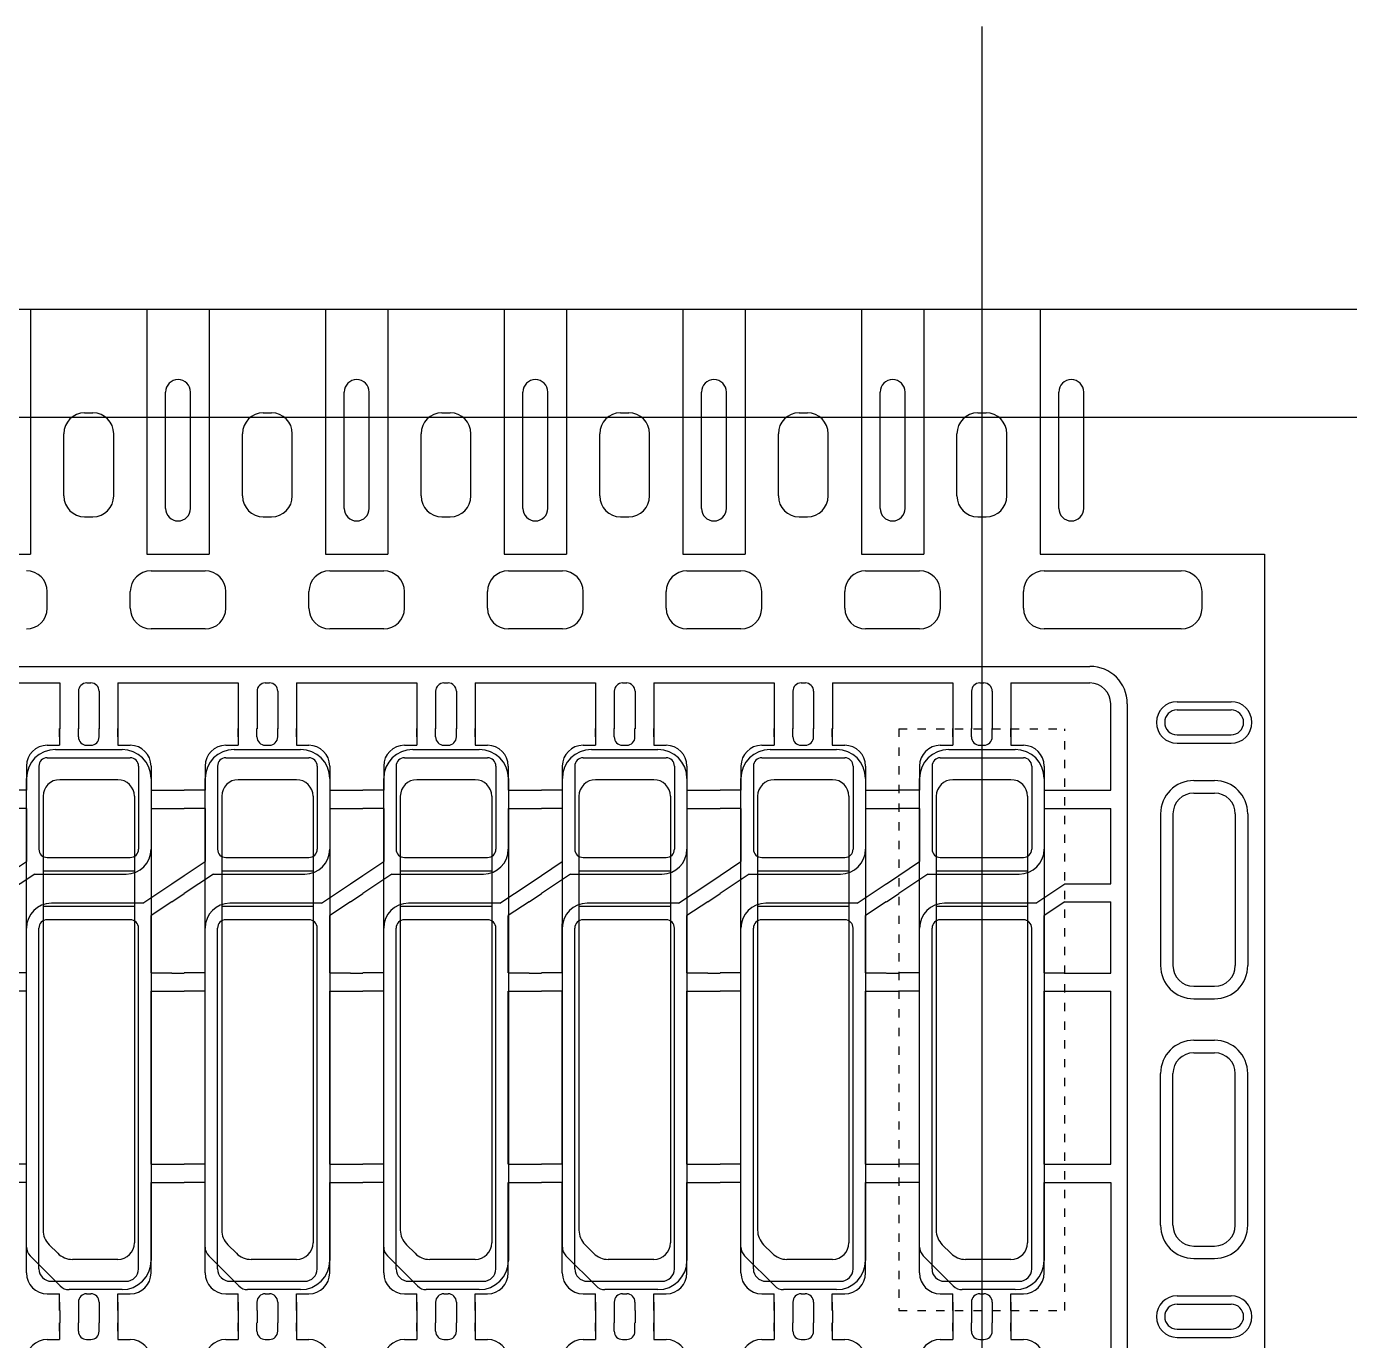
# Model space of a CAD drawing. Header units: millimetres. Extents: x -992 to 1678, y 98 to 1000.
# Drawn here: x -803.09 to -787.16, y 588.96 to 604.77 of the extents above; entities that cross this region are included whole.
import ezdxf

# ---------------------------------------------------------------- set-up
doc = ezdxf.new("R2010")
doc.units = ezdxf.units.MM
for name, pattern in [('CENTER', [10.16, 6.35, -1.27, 1.27, -1.27]), ('DOT2', [0.125, 0, -0.125]), ('HIDDEN', [1.905, 1.27, -0.635])]:
    doc.linetypes.add(name, pattern=pattern)
for name, color, linetype in [('1', 3, 'Continuous'), ('6', 6, 'Continuous'), ('b etching', 1, 'Continuous'), ('CEN', 8, 'CENTER'), ('HID', 1, 'HIDDEN'), ('PPA', 2, 'Continuous')]:
    doc.layers.add(name, color=color, linetype=linetype)

# ---------------------------------------------------------------- blocks, each defined once
blk = doc.blocks.new('e1')
at = {"layer": '1'}
for p, q in [((-947.058, 906.581), (-947.058, 906.481)), ((-947.058, 906.481), (-947.058, 906.581)), ((-947.058, 906.581), (-947.058, 906.381)), ((-946.358, 906.581), (-946.358, 906.481)), ((-946.358, 906.481), (-946.358, 906.581)), ((-946.358, 906.581), (-946.358, 906.381)), ((-946.358, 906.381), (-946.208, 906.381)), ((-947.458, 906.131), (-947.458, 905.841)), ((-945.958, 906.131), (-945.958, 905.841)), ((-947.458, 905.841), (-947.708, 905.841)), ((-945.958, 905.841), (-945.708, 905.841)), ((-947.458, 905.621), (-947.708, 905.621)), ((-947.458, 905.621), (-947.458, 904.981)), ((-945.958, 905.621), (-945.958, 905.131)), ((-945.958, 905.621), (-945.708, 905.621)), ((-947.358, 904.831), (-946.258, 904.831)), ((-946.058, 904.481), (-947.158, 904.481)), ((-947.458, 903.641), (-947.458, 904.231)), ((-945.958, 903.641), (-945.958, 904.331)), ((-947.458, 903.641), (-947.708, 903.641)), ((-945.958, 903.641), (-945.708, 903.641)), ((-947.458, 903.421), (-947.708, 903.421)), ((-947.458, 901.341), (-947.458, 903.421)), ((-945.958, 901.341), (-945.958, 903.421)), ((-945.958, 903.421), (-945.708, 903.421)), ((-947.458, 901.341), (-947.708, 901.341)), ((-945.958, 901.341), (-945.708, 901.341)), ((-947.458, 901.121), (-947.708, 901.121)), ((-947.458, 900.031), (-947.458, 901.121)), ((-945.958, 900.031), (-945.958, 901.121)), ((-945.958, 901.121), (-945.708, 901.121)), ((-947.058, 899.581), (-947.058, 899.781)), ((-946.358, 899.781), (-946.208, 899.781)), ((-946.358, 899.581), (-946.358, 899.781)), ((-947.058, 899.581), (-947.058, 899.681)), ((-947.058, 899.681), (-947.058, 899.581)), ((-946.358, 899.581), (-946.358, 899.681)), ((-946.358, 899.681), (-946.358, 899.581))]:
    blk.add_line(p, q, dxfattribs=at)
at = {"layer": '1', "linetype": 'ByBlock'}
for p, q in [((-946.833, 906.481), (-946.833, 906.581)), ((-946.583, 906.481), (-946.583, 906.581)), ((-947.208, 906.381), (-947.058, 906.381)), ((-946.733, 906.381), (-946.683, 906.381)), ((-947.708, 904.814), (-947.458, 904.981)), ((-947.358, 904.831), (-947.708, 904.597)), ((-946.058, 904.481), (-945.708, 904.714)), ((-945.708, 904.497), (-945.958, 904.331)), ((-947.208, 899.781), (-947.058, 899.781)), ((-946.733, 899.781), (-946.683, 899.781)), ((-946.833, 899.681), (-946.833, 899.581)), ((-946.583, 899.681), (-946.583, 899.581))]:
    blk.add_line(p, q, dxfattribs=at)
for centre, start, end in [((-946.733, 906.481), 180, 270), ((-946.683, 906.481), 270, 0), ((-946.733, 899.681), 90, 180), ((-946.683, 899.681), 0, 90)]:
    blk.add_arc(centre, 0.1, start, end, dxfattribs=at)
at = {"layer": '1'}
for centre, radius, start, end in [((-947.208, 906.131), 0.25, 90, 180), ((-946.208, 906.131), 0.25, 0, 90), ((-946.258, 905.131), 0.3, 270, 0), ((-947.158, 904.181), 0.3, 90, 180), ((-947.208, 900.031), 0.25, 180, 270), ((-946.208, 900.031), 0.25, 270, 0)]:
    blk.add_arc(centre, radius, start, end, dxfattribs=at)
blk = doc.blocks.new('e2')
at = {"layer": 'b etching', "linetype": 'ByBlock'}
for p, q in [((-947.208, 906.231), (-946.208, 906.231)), ((-947.308, 906.131), (-947.308, 905.131)), ((-946.108, 906.131), (-946.108, 905.131)), ((-947.208, 905.031), (-946.208, 905.031)), ((-946.208, 904.281), (-947.208, 904.281)), ((-947.308, 900.081), (-947.308, 904.181)), ((-946.108, 900.081), (-946.108, 904.181)), ((-947.158, 899.931), (-946.258, 899.931))]:
    blk.add_line(p, q, dxfattribs=at)
for centre, radius, start, end in [((-947.208, 906.131), 0.1, 90, 180), ((-946.208, 906.131), 0.1, 360, 90), ((-947.208, 905.131), 0.1, 180, 270), ((-946.208, 905.131), 0.1, 270, 360), ((-947.208, 904.181), 0.1, 90, 180), ((-946.208, 904.181), 0.1, 0, 90), ((-947.158, 900.081), 0.15, 180, 270), ((-946.258, 900.081), 0.15, 270, 0)]:
    blk.add_arc(centre, radius, start, end, dxfattribs=at)

msp = doc.modelspace()

# ---------------------------------------------------------------- linework, layer by layer
at = {"layer": '1', "linetype": 'ByBlock'}
for p, q in [((-815.23553085, 601.37062093), (-785.38553085, 601.37062093)), ((-802.83553085, 597.77062093), (-802.83553085, 597.97062093)), ((-801.83553085, 597.77062093), (-801.83553085, 597.97062093)), ((-800.68553085, 597.77062093), (-800.68553085, 597.97062093)), ((-799.68553085, 597.77062093), (-799.68553085, 597.97062093)), ((-798.53553085, 597.77062093), (-798.53553085, 597.97062093)), ((-797.53553085, 597.77062093), (-797.53553085, 597.97062093)), ((-796.38553085, 597.77062093), (-796.38553085, 597.97062093)), ((-795.38553085, 597.77062093), (-795.38553085, 597.97062093)), ((-794.23553085, 597.77062093), (-794.23553085, 597.97062093)), ((-793.23553085, 597.77062093), (-793.23553085, 597.97062093)), ((-792.08553085, 597.77062093), (-792.08553085, 597.97062093)), ((-791.08553085, 597.77062093), (-791.08553085, 597.97062093)), ((-788.93553085, 597.77062093), (-788.93553085, 597.97062093)), ((-800.93553085, 597.52062093), (-801.58553085, 597.52062093)), ((-798.78553085, 597.52062093), (-799.43553085, 597.52062093)), ((-796.63553085, 597.52062093), (-797.28553085, 597.52062093)), ((-794.48553085, 597.52062093), (-795.13553085, 597.52062093)), ((-792.33553085, 597.52062093), (-792.98553085, 597.52062093)), ((-789.18553085, 597.52062093), (-790.83553085, 597.52062093)), ((-804.13553085, 596.87062093), (-802.68553085, 596.87062093)), ((-802.68553085, 596.87062093), (-802.68553085, 596.32062093)), ((-802.36053085, 596.87062093), (-802.31053085, 596.87062093)), ((-801.98553085, 596.87062093), (-800.53553085, 596.87062093)), ((-801.98553085, 596.87062093), (-801.98553085, 596.32062093)), ((-800.53553085, 596.87062093), (-800.53553085, 596.32062093)), ((-800.21053085, 596.87062093), (-800.16053085, 596.87062093)), ((-799.83553085, 596.87062093), (-798.38553085, 596.87062093)), ((-799.83553085, 596.87062093), (-799.83553085, 596.32062093)), ((-798.38553085, 596.87062093), (-798.38553085, 596.32062093)), ((-798.06053085, 596.87062093), (-798.01053085, 596.87062093)), ((-797.68553085, 596.87062093), (-796.23553085, 596.87062093)), ((-797.68553085, 596.87062093), (-797.68553085, 596.32062093)), ((-796.23553085, 596.87062093), (-796.23553085, 596.32062093)), ((-795.91053085, 596.87062093), (-795.86053085, 596.87062093)), ((-795.53553085, 596.87062093), (-794.08553085, 596.87062093)), ((-795.53553085, 596.87062093), (-795.53553085, 596.32062093)), ((-794.08553085, 596.87062093), (-794.08553085, 596.32062093)), ((-793.76053085, 596.87062093), (-793.71053085, 596.87062093)), ((-793.38553085, 596.87062093), (-791.93553085, 596.87062093)), ((-793.38553085, 596.87062093), (-793.38553085, 596.32062093)), ((-791.93553085, 596.87062093), (-791.93553085, 596.32062093)), ((-791.61053085, 596.87062093), (-791.56053085, 596.87062093)), ((-791.23553085, 596.87062093), (-790.28553085, 596.87062093)), ((-791.23553085, 596.87062093), (-791.23553085, 596.32062093)), ((-802.46053085, 596.77062093), (-802.46053085, 596.32062093)), ((-802.21053085, 596.77062093), (-802.21053085, 596.32062093)), ((-800.31053085, 596.77062093), (-800.31053085, 596.32062093)), ((-800.06053085, 596.77062093), (-800.06053085, 596.32062093)), ((-798.16053085, 596.77062093), (-798.16053085, 596.32062093)), ((-797.91053085, 596.77062093), (-797.91053085, 596.32062093)), ((-796.01053085, 596.77062093), (-796.01053085, 596.32062093)), ((-795.76053085, 596.77062093), (-795.76053085, 596.32062093)), ((-793.86053085, 596.77062093), (-793.86053085, 596.32062093)), ((-793.61053085, 596.77062093), (-793.61053085, 596.32062093)), ((-791.71053085, 596.77062093), (-791.71053085, 596.32062093)), ((-791.46053085, 596.77062093), (-791.46053085, 596.32062093)), ((-790.03553085, 595.58062093), (-790.03553085, 596.62062093)), ((-801.33553085, 595.58062093), (-801.18553085, 595.58062093)), ((-799.18553085, 595.58062093), (-799.03553085, 595.58062093)), ((-797.03553085, 595.58062093), (-796.88553085, 595.58062093)), ((-794.88553085, 595.58062093), (-794.73553085, 595.58062093)), ((-792.73553085, 595.58062093), (-792.58553085, 595.58062093)), ((-790.58553085, 595.58062093), (-790.03553085, 595.58062093)), ((-801.33553085, 595.36062093), (-801.18553085, 595.36062093)), ((-799.18553085, 595.36062093), (-799.03553085, 595.36062093)), ((-797.03553085, 595.36062093), (-796.88553085, 595.36062093)), ((-794.88553085, 595.36062093), (-794.73553085, 595.36062093)), ((-792.73553085, 595.36062093), (-792.58553085, 595.36062093)), ((-790.58553085, 595.36062093), (-790.03553085, 595.36062093)), ((-790.03553085, 594.45395426), (-790.03553085, 595.36062093)), ((-801.33553085, 594.45395426), (-801.18553085, 594.55395426)), ((-799.18553085, 594.45395426), (-799.03553085, 594.55395426)), ((-797.03553085, 594.45395426), (-796.88553085, 594.55395426)), ((-794.88553085, 594.45395426), (-794.73553085, 594.55395426)), ((-792.73553085, 594.45395426), (-792.58553085, 594.55395426)), ((-801.33553085, 594.23728759), (-801.18553085, 594.33728759)), ((-799.18553085, 594.23728759), (-799.03553085, 594.33728759)), ((-797.03553085, 594.23728759), (-796.88553085, 594.33728759)), ((-794.88553085, 594.23728759), (-794.73553085, 594.33728759)), ((-792.73553085, 594.23728759), (-792.58553085, 594.33728759)), ((-790.58553085, 594.45395426), (-790.03553085, 594.45395426)), ((-790.58553085, 594.23728759), (-790.03553085, 594.23728759)), ((-790.03553085, 593.38062093), (-790.03553085, 594.23728759)), ((-801.33553085, 593.38062093), (-801.18553085, 593.38062093)), ((-799.18553085, 593.38062093), (-799.03553085, 593.38062093)), ((-797.03553085, 593.38062093), (-796.88553085, 593.38062093)), ((-794.88553085, 593.38062093), (-794.73553085, 593.38062093)), ((-792.73553085, 593.38062093), (-792.58553085, 593.38062093)), ((-790.58553085, 593.38062093), (-790.03553085, 593.38062093)), ((-801.33553085, 593.16062093), (-801.18553085, 593.16062093)), ((-799.18553085, 593.16062093), (-799.03553085, 593.16062093)), ((-797.03553085, 593.16062093), (-796.88553085, 593.16062093)), ((-794.88553085, 593.16062093), (-794.73553085, 593.16062093)), ((-792.73553085, 593.16062093), (-792.58553085, 593.16062093)), ((-790.58553085, 593.16062093), (-790.03553085, 593.16062093)), ((-790.03553085, 591.08062093), (-790.03553085, 593.16062093)), ((-801.33553085, 591.08062093), (-801.18553085, 591.08062093)), ((-799.18553085, 591.08062093), (-799.03553085, 591.08062093)), ((-797.03553085, 591.08062093), (-796.88553085, 591.08062093)), ((-794.88553085, 591.08062093), (-794.73553085, 591.08062093)), ((-792.73553085, 591.08062093), (-792.58553085, 591.08062093)), ((-790.58553085, 591.08062093), (-790.03553085, 591.08062093)), ((-801.33553085, 590.86062093), (-801.18553085, 590.86062093)), ((-799.18553085, 590.86062093), (-799.03553085, 590.86062093)), ((-797.03553085, 590.86062093), (-796.88553085, 590.86062093)), ((-794.88553085, 590.86062093), (-794.73553085, 590.86062093)), ((-792.73553085, 590.86062093), (-792.58553085, 590.86062093)), ((-790.58553085, 590.86062093), (-790.03553085, 590.86062093)), ((-790.03553085, 590.86062093), (-790.03553085, 588.43062093)), ((-802.68553085, 589.32062093), (-802.68553085, 589.17062093)), ((-802.46053085, 589.32062093), (-802.46053085, 589.17062093)), ((-802.21053085, 589.32062093), (-802.21053085, 589.17062093)), ((-801.98553085, 589.32062093), (-801.98553085, 589.17062093)), ((-800.53553085, 589.32062093), (-800.53553085, 589.17062093)), ((-800.31053085, 589.32062093), (-800.31053085, 589.17062093)), ((-800.06053085, 589.32062093), (-800.06053085, 589.17062093)), ((-799.83553085, 589.32062093), (-799.83553085, 589.17062093)), ((-798.38553085, 589.32062093), (-798.38553085, 589.17062093)), ((-798.16053085, 589.32062093), (-798.16053085, 589.17062093)), ((-797.91053085, 589.32062093), (-797.91053085, 589.17062093)), ((-797.68553085, 589.32062093), (-797.68553085, 589.17062093)), ((-796.23553085, 589.32062093), (-796.23553085, 589.17062093)), ((-796.01053085, 589.32062093), (-796.01053085, 589.17062093)), ((-795.76053085, 589.32062093), (-795.76053085, 589.17062093)), ((-795.53553085, 589.32062093), (-795.53553085, 589.17062093)), ((-794.08553085, 589.32062093), (-794.08553085, 589.17062093)), ((-793.86053085, 589.32062093), (-793.86053085, 589.17062093)), ((-793.61053085, 589.32062093), (-793.61053085, 589.17062093)), ((-793.38553085, 589.32062093), (-793.38553085, 589.17062093)), ((-791.93553085, 589.32062093), (-791.93553085, 589.17062093)), ((-791.71053085, 589.32062093), (-791.71053085, 589.17062093)), ((-791.46053085, 589.32062093), (-791.46053085, 589.17062093)), ((-791.23553085, 589.32062093), (-791.23553085, 589.17062093))]:
    msp.add_line(p, q, dxfattribs=at)
at = {"layer": '1'}
for p, q in [((-801.41053085, 598.97062093), (-801.41053085, 600.37062093)), ((-801.41053085, 598.97062093), (-801.41053085, 600.37062093)), ((-801.11053085, 598.97062093), (-801.11053085, 600.37062093)), ((-801.11053085, 598.97062093), (-801.11053085, 600.37062093)), ((-799.26053085, 598.97062093), (-799.26053085, 600.37062093)), ((-799.26053085, 598.97062093), (-799.26053085, 600.37062093)), ((-798.96053085, 598.97062093), (-798.96053085, 600.37062093)), ((-798.96053085, 598.97062093), (-798.96053085, 600.37062093)), ((-797.11053085, 598.97062093), (-797.11053085, 600.37062093)), ((-797.11053085, 598.97062093), (-797.11053085, 600.37062093)), ((-796.81053085, 598.97062093), (-796.81053085, 600.37062093)), ((-796.81053085, 598.97062093), (-796.81053085, 600.37062093)), ((-794.96053085, 598.97062093), (-794.96053085, 600.37062093)), ((-794.96053085, 598.97062093), (-794.96053085, 600.37062093)), ((-794.66053085, 598.97062093), (-794.66053085, 600.37062093)), ((-794.66053085, 598.97062093), (-794.66053085, 600.37062093)), ((-792.81053085, 598.97062093), (-792.81053085, 600.37062093)), ((-792.81053085, 598.97062093), (-792.81053085, 600.37062093)), ((-792.51053085, 598.97062093), (-792.51053085, 600.37062093)), ((-792.51053085, 598.97062093), (-792.51053085, 600.37062093)), ((-790.66053085, 598.97062093), (-790.66053085, 600.37062093)), ((-790.66053085, 598.97062093), (-790.66053085, 600.37062093)), ((-790.36053085, 598.97062093), (-790.36053085, 600.37062093)), ((-790.36053085, 598.97062093), (-790.36053085, 600.37062093)), ((-802.38553085, 600.12062093), (-802.28553085, 600.12062093)), ((-800.23553085, 600.12062093), (-800.13553085, 600.12062093)), ((-798.08553085, 600.12062093), (-797.98553085, 600.12062093)), ((-795.93553085, 600.12062093), (-795.83553085, 600.12062093)), ((-793.78553085, 600.12062093), (-793.68553085, 600.12062093)), ((-791.63553085, 600.12062093), (-791.53553085, 600.12062093)), ((-802.63553085, 599.12062093), (-802.63553085, 599.87062093)), ((-802.03553085, 599.12062093), (-802.03553085, 599.87062093)), ((-800.48553085, 599.12062093), (-800.48553085, 599.87062093)), ((-799.88553085, 599.12062093), (-799.88553085, 599.87062093)), ((-798.33553085, 599.12062093), (-798.33553085, 599.87062093)), ((-797.73553085, 599.12062093), (-797.73553085, 599.87062093)), ((-796.18553085, 599.12062093), (-796.18553085, 599.87062093)), ((-795.58553085, 599.12062093), (-795.58553085, 599.87062093)), ((-794.03553085, 599.12062093), (-794.03553085, 599.87062093)), ((-793.43553085, 599.12062093), (-793.43553085, 599.87062093)), ((-791.88553085, 599.12062093), (-791.88553085, 599.87062093)), ((-791.28553085, 599.12062093), (-791.28553085, 599.87062093)), ((-802.38553085, 598.87062093), (-802.28553085, 598.87062093)), ((-800.23553085, 598.87062093), (-800.13553085, 598.87062093)), ((-798.08553085, 598.87062093), (-797.98553085, 598.87062093)), ((-795.93553085, 598.87062093), (-795.83553085, 598.87062093)), ((-793.78553085, 598.87062093), (-793.68553085, 598.87062093)), ((-791.63553085, 598.87062093), (-791.53553085, 598.87062093)), ((-801.58553085, 598.22062093), (-800.93553085, 598.22062093)), ((-799.43553085, 598.22062093), (-798.78553085, 598.22062093)), ((-797.28553085, 598.22062093), (-796.63553085, 598.22062093)), ((-795.13553085, 598.22062093), (-794.48553085, 598.22062093)), ((-792.98553085, 598.22062093), (-792.33553085, 598.22062093)), ((-790.83553085, 598.22062093), (-789.18553085, 598.22062093)), ((-789.23553085, 596.54562093), (-788.58553085, 596.54562093)), ((-789.23553085, 596.54562093), (-788.58553085, 596.54562093)), ((-789.23553085, 596.24562093), (-788.58553085, 596.24562093)), ((-789.23553085, 596.24562093), (-788.58553085, 596.24562093)), ((-789.03553085, 595.54562093), (-788.78553085, 595.54562093)), ((-789.28553085, 595.29562093), (-789.28553085, 593.47062093)), ((-788.53553085, 595.29562093), (-788.53553085, 593.47062093)), ((-789.03553085, 593.22062093), (-788.78553085, 593.22062093)), ((-789.03553085, 592.42062093), (-788.78553085, 592.42062093)), ((-789.28553085, 590.34562093), (-789.28553085, 592.17062093)), ((-788.53553085, 590.34562093), (-788.53553085, 592.17062093)), ((-789.03553085, 590.09562093), (-788.78553085, 590.09562093)), ((-789.23553085, 589.39562093), (-788.58553085, 589.39562093)), ((-789.23553085, 589.39562093), (-788.58553085, 589.39562093)), ((-789.23553085, 589.09562093), (-788.58553085, 589.09562093)), ((-789.23553085, 589.09562093), (-788.58553085, 589.09562093))]:
    msp.add_line(p, q, dxfattribs=at)
for centre, radius, start, end in [((-801.26053085, 600.37062093), 0.15, 0, 180), ((-801.26053085, 600.37062093), 0.15, 0, 180), ((-799.11053085, 600.37062093), 0.15, 0, 180), ((-799.11053085, 600.37062093), 0.15, 0, 180), ((-796.96053085, 600.37062093), 0.15, 0, 180), ((-796.96053085, 600.37062093), 0.15, 0, 180), ((-794.81053085, 600.37062093), 0.15, 0, 180), ((-794.81053085, 600.37062093), 0.15, 0, 180), ((-792.66053085, 600.37062093), 0.15, 0, 180), ((-792.66053085, 600.37062093), 0.15, 0, 180), ((-790.51053085, 600.37062093), 0.15, 0, 180), ((-790.51053085, 600.37062093), 0.15, 0, 180), ((-802.38553085, 599.87062093), 0.25, 90, 180), ((-802.28553085, 599.87062093), 0.25, 0, 90), ((-800.23553085, 599.87062093), 0.25, 90, 180), ((-800.13553085, 599.87062093), 0.25, 0, 90), ((-798.08553085, 599.87062093), 0.25, 90, 180), ((-797.98553085, 599.87062093), 0.25, 0, 90), ((-795.93553085, 599.87062093), 0.25, 90, 180), ((-795.83553085, 599.87062093), 0.25, 0, 90), ((-793.78553085, 599.87062093), 0.25, 90, 180), ((-793.68553085, 599.87062093), 0.25, 0, 90), ((-791.63553085, 599.87062093), 0.25, 90, 180), ((-791.53553085, 599.87062093), 0.25, 0, 90), ((-802.38553085, 599.12062093), 0.25, 180, 270), ((-802.28553085, 599.12062093), 0.25, 270, 0), ((-800.23553085, 599.12062093), 0.25, 180, 270), ((-800.13553085, 599.12062093), 0.25, 270, 0), ((-798.08553085, 599.12062093), 0.25, 180, 270), ((-797.98553085, 599.12062093), 0.25, 270, 0), ((-795.93553085, 599.12062093), 0.25, 180, 270), ((-795.83553085, 599.12062093), 0.25, 270, 0), ((-793.78553085, 599.12062093), 0.25, 180, 270), ((-793.68553085, 599.12062093), 0.25, 270, 0), ((-791.63553085, 599.12062093), 0.25, 180, 270), ((-791.53553085, 599.12062093), 0.25, 270, 0), ((-801.26053085, 598.97062093), 0.15, 180, 0), ((-801.26053085, 598.97062093), 0.15, 180, 0), ((-799.11053085, 598.97062093), 0.15, 180, 0), ((-799.11053085, 598.97062093), 0.15, 180, 0), ((-796.96053085, 598.97062093), 0.15, 180, 0), ((-796.96053085, 598.97062093), 0.15, 180, 0), ((-794.81053085, 598.97062093), 0.15, 180, 0), ((-794.81053085, 598.97062093), 0.15, 180, 0), ((-792.66053085, 598.97062093), 0.15, 180, 0), ((-792.66053085, 598.97062093), 0.15, 180, 0), ((-790.51053085, 598.97062093), 0.15, 180, 0), ((-790.51053085, 598.97062093), 0.15, 180, 0), ((-789.23553085, 596.39562093), 0.15, 90, 270), ((-789.23553085, 596.39562093), 0.15, 90, 270), ((-788.58553085, 596.39562093), 0.15, 270, 90), ((-788.58553085, 596.39562093), 0.15, 270, 90), ((-789.03553085, 595.29562093), 0.25, 90, 180), ((-788.78553085, 595.29562093), 0.25, 0, 90), ((-789.03553085, 593.47062093), 0.25, 180, 270), ((-788.78553085, 593.47062093), 0.25, 270, 0), ((-789.03553085, 592.17062093), 0.25, 90, 180), ((-788.78553085, 592.17062093), 0.25, 360, 90), ((-789.03553085, 590.34562093), 0.25, 180, 270), ((-788.78553085, 590.34562093), 0.25, 270, 360), ((-789.23553085, 589.24562093), 0.15, 90, 270), ((-789.23553085, 589.24562093), 0.15, 90, 270), ((-788.58553085, 589.24562093), 0.15, 270, 90), ((-788.58553085, 589.24562093), 0.15, 270, 90)]:
    msp.add_arc(centre, radius, start, end, dxfattribs=at)
at = {"layer": '1', "linetype": 'ByBlock'}
for centre, radius, start, end in [((-803.08553085, 597.97062093), 0.25, 0, 90), ((-801.58553085, 597.97062093), 0.25, 90, 180), ((-800.93553085, 597.97062093), 0.25, 0, 90), ((-799.43553085, 597.97062093), 0.25, 90, 180), ((-798.78553085, 597.97062093), 0.25, 0, 90), ((-797.28553085, 597.97062093), 0.25, 90, 180), ((-796.63553085, 597.97062093), 0.25, 0, 90), ((-795.13553085, 597.97062093), 0.25, 90, 180), ((-794.48553085, 597.97062093), 0.25, 0, 90), ((-792.98553085, 597.97062093), 0.25, 90, 180), ((-792.33553085, 597.97062093), 0.25, 0, 90), ((-790.83553085, 597.97062093), 0.25, 90, 180), ((-789.18553085, 597.97062093), 0.25, 0, 90), ((-803.08553085, 597.77062093), 0.25, 270, 0), ((-801.58553085, 597.77062093), 0.25, 180, 270), ((-800.93553085, 597.77062093), 0.25, 270, 0), ((-799.43553085, 597.77062093), 0.25, 180, 270), ((-798.78553085, 597.77062093), 0.25, 270, 0), ((-797.28553085, 597.77062093), 0.25, 180, 270), ((-796.63553085, 597.77062093), 0.25, 270, 0), ((-795.13553085, 597.77062093), 0.25, 180, 270), ((-794.48553085, 597.77062093), 0.25, 270, 0), ((-792.98553085, 597.77062093), 0.25, 180, 270), ((-792.33553085, 597.77062093), 0.25, 270, 0), ((-790.83553085, 597.77062093), 0.25, 180, 270), ((-789.18553085, 597.77062093), 0.25, 270, 0), ((-802.36053085, 596.77062093), 0.1, 90, 180), ((-802.31053085, 596.77062093), 0.1, 0, 90), ((-800.21053085, 596.77062093), 0.1, 90, 180), ((-800.16053085, 596.77062093), 0.1, 0, 90), ((-798.06053085, 596.77062093), 0.1, 90, 180), ((-798.01053085, 596.77062093), 0.1, 0, 90), ((-795.91053085, 596.77062093), 0.1, 90, 180), ((-795.86053085, 596.77062093), 0.1, 0, 90), ((-793.76053085, 596.77062093), 0.1, 90, 180), ((-793.71053085, 596.77062093), 0.1, 0, 90), ((-791.61053085, 596.77062093), 0.1, 90, 180), ((-791.56053085, 596.77062093), 0.1, 0, 90), ((-790.28553085, 596.62062093), 0.25, 0, 90)]:
    msp.add_arc(centre, radius, start, end, dxfattribs=at)
at = {"layer": '6', "linetype": 'DOT2'}
for p, q in [((-792.58553085, 596.32062093), (-792.58553085, 589.32062093)), ((-792.58553085, 596.32062093), (-790.58553085, 596.32062093)), ((-790.58553085, 589.32062093), (-790.58553085, 596.32062093)), ((-792.58553085, 589.32062093), (-790.58553085, 589.32062093))]:
    msp.add_line(p, q, dxfattribs=at)
at = {"layer": 'CEN', "linetype": 'ByBlock'}
for p, q in [((-791.58553085, 604.77062093), (-791.58553085, 537.97062093)), ((-906.06053085, 600.07062093), (-663.71053085, 600.07062093))]:
    msp.add_line(p, q, dxfattribs=at)
at = {"layer": 'HID', "linetype": 'ByBlock'}
for p, q in [((-840.18553085, 597.07062093), (-790.28553085, 597.07062093)), ((-789.83553085, 596.62062093), (-789.83553085, 546.12062093)), ((-789.23553085, 596.64562093), (-788.58553085, 596.64562093)), ((-789.23553085, 596.14562093), (-788.58553085, 596.14562093)), ((-789.03553085, 595.69562093), (-788.78553085, 595.69562093)), ((-789.43553085, 595.29562093), (-789.43553085, 593.47062093)), ((-788.38553085, 595.29562093), (-788.38553085, 593.47062093)), ((-789.03553085, 593.07062093), (-788.78553085, 593.07062093)), ((-789.03553085, 592.57062093), (-788.78553085, 592.57062093)), ((-789.43553085, 590.34562093), (-789.43553085, 592.17062093)), ((-788.38553085, 590.34562093), (-788.38553085, 592.17062093)), ((-789.03553085, 589.94562093), (-788.78553085, 589.94562093)), ((-789.23553085, 589.49562093), (-788.58553085, 589.49562093)), ((-789.23553085, 588.99562093), (-788.58553085, 588.99562093))]:
    msp.add_line(p, q, dxfattribs=at)
for centre, radius, start, end in [((-790.28553085, 596.62062093), 0.45, 0, 90), ((-789.23553085, 596.39562093), 0.25, 90, 270), ((-788.58553085, 596.39562093), 0.25, 270, 90), ((-789.03553085, 595.29562093), 0.4, 90, 180), ((-788.78553085, 595.29562093), 0.4, 0, 90), ((-789.03553085, 593.47062093), 0.4, 180, 270), ((-788.78553085, 593.47062093), 0.4, 270, 0), ((-789.03553085, 592.17062093), 0.4, 90, 180), ((-788.78553085, 592.17062093), 0.4, 360, 90), ((-789.03553085, 590.34562093), 0.4, 180, 270), ((-788.78553085, 590.34562093), 0.4, 270, 360), ((-789.23553085, 589.24562093), 0.25, 90, 270), ((-788.58553085, 589.24562093), 0.25, 270, 90)]:
    msp.add_arc(centre, radius, start, end, dxfattribs=at)
at = {"layer": 'PPA', "linetype": 'ByBlock'}
for p, q in [((-803.03553085, 601.37062093), (-803.03553085, 598.42062093)), ((-801.63553085, 601.37062093), (-801.63553085, 598.42062093)), ((-800.88553085, 601.37062093), (-800.88553085, 598.42062093)), ((-799.48553085, 601.37062093), (-799.48553085, 598.42062093)), ((-798.73553085, 601.37062093), (-798.73553085, 598.42062093)), ((-797.33553085, 601.37062093), (-797.33553085, 598.42062093)), ((-796.58553085, 601.37062093), (-796.58553085, 598.42062093)), ((-795.18553085, 601.37062093), (-795.18553085, 598.42062093)), ((-794.43553085, 601.37062093), (-794.43553085, 598.42062093)), ((-793.03553085, 601.37062093), (-793.03553085, 598.42062093)), ((-792.28553085, 601.37062093), (-792.28553085, 598.42062093)), ((-790.88553085, 601.37062093), (-790.88553085, 598.42062093)), ((-803.78553085, 598.42062093), (-803.03553085, 598.42062093)), ((-801.63553085, 598.42062093), (-800.88553085, 598.42062093)), ((-799.48553085, 598.42062093), (-798.73553085, 598.42062093)), ((-797.33553085, 598.42062093), (-796.58553085, 598.42062093)), ((-795.18553085, 598.42062093), (-794.43553085, 598.42062093)), ((-793.03553085, 598.42062093), (-792.28553085, 598.42062093)), ((-790.88553085, 598.42062093), (-788.18553085, 598.42062093)), ((-788.18553085, 598.42062093), (-788.18553085, 544.32062093)), ((-802.73553085, 596.07062093), (-801.93553085, 596.07062093)), ((-800.58553085, 596.07062093), (-799.78553085, 596.07062093)), ((-798.43553085, 596.07062093), (-797.63553085, 596.07062093)), ((-796.28553085, 596.07062093), (-795.48553085, 596.07062093)), ((-794.13553085, 596.07062093), (-793.33553085, 596.07062093)), ((-791.98553085, 596.07062093), (-791.18553085, 596.07062093)), ((-803.08553085, 590.08275296), (-803.08553085, 595.72062093)), ((-801.98553085, 595.70698456), (-802.68553085, 595.70698456)), ((-801.58553085, 595.72062093), (-801.58553085, 589.92062093)), ((-800.93553085, 590.08275296), (-800.93553085, 595.72062093)), ((-799.83553085, 595.70698456), (-800.53553085, 595.70698456)), ((-799.43553085, 595.72062093), (-799.43553085, 589.92062093)), ((-798.78553085, 590.08275296), (-798.78553085, 595.72062093)), ((-797.68553085, 595.70698456), (-798.38553085, 595.70698456)), ((-797.28553085, 595.72062093), (-797.28553085, 589.92062093)), ((-796.63553085, 590.08275296), (-796.63553085, 595.72062093)), ((-795.53553085, 595.70698456), (-796.23553085, 595.70698456)), ((-795.13553085, 595.72062093), (-795.13553085, 589.92062093)), ((-794.48553085, 590.08275296), (-794.48553085, 595.72062093)), ((-793.38553085, 595.70698456), (-794.08553085, 595.70698456)), ((-792.98553085, 595.72062093), (-792.98553085, 589.92062093)), ((-792.33553085, 590.08275296), (-792.33553085, 595.72062093)), ((-791.23553085, 595.70698456), (-791.93553085, 595.70698456)), ((-790.83553085, 595.72062093), (-790.83553085, 589.92062093)), ((-802.88553085, 595.50698456), (-802.88553085, 590.28781068)), ((-801.78553085, 595.50698456), (-801.78553085, 590.13425729)), ((-800.73553085, 595.50698456), (-800.73553085, 590.28781068)), ((-799.63553085, 595.50698456), (-799.63553085, 590.13425729)), ((-798.58553085, 595.50698456), (-798.58553085, 590.28781068)), ((-797.48553085, 595.50698456), (-797.48553085, 590.13425729)), ((-796.43553085, 595.50698456), (-796.43553085, 590.28781068)), ((-795.33553085, 595.50698456), (-795.33553085, 590.13425729)), ((-794.28553085, 595.50698456), (-794.28553085, 590.28781068)), ((-793.18553085, 595.50698456), (-793.18553085, 590.13425729)), ((-792.13553085, 595.50698456), (-792.13553085, 590.28781068)), ((-791.03553085, 595.50698456), (-791.03553085, 590.13425729)), ((-802.88553085, 594.61062093), (-801.78553085, 594.61062093)), ((-800.73553085, 594.61062093), (-799.63553085, 594.61062093)), ((-798.58553085, 594.61062093), (-797.48553085, 594.61062093)), ((-796.43553085, 594.61062093), (-795.33553085, 594.61062093)), ((-794.28553085, 594.61062093), (-793.18553085, 594.61062093)), ((-792.13553085, 594.61062093), (-791.03553085, 594.61062093)), ((-801.78553085, 594.18062093), (-802.88553085, 594.18062093)), ((-799.63553085, 594.18062093), (-800.73553085, 594.18062093)), ((-797.48553085, 594.18062093), (-798.58553085, 594.18062093)), ((-795.33553085, 594.18062093), (-796.43553085, 594.18062093)), ((-793.18553085, 594.18062093), (-794.28553085, 594.18062093)), ((-791.03553085, 594.18062093), (-792.13553085, 594.18062093)), ((-802.81230754, 590.11103399), (-802.70875415, 590.0074806)), ((-800.66230754, 590.11103399), (-800.55875415, 590.0074806)), ((-798.51230754, 590.11103399), (-798.40875415, 590.0074806)), ((-796.36230754, 590.11103399), (-796.25875415, 590.0074806)), ((-794.21230754, 590.11103399), (-794.10875415, 590.0074806)), ((-792.06230754, 590.11103399), (-791.95875415, 590.0074806)), ((-803.04159687, 589.97668695), (-802.67946483, 589.61455491)), ((-801.98553085, 589.93425729), (-802.53197746, 589.93425729)), ((-800.89159687, 589.97668695), (-800.52946483, 589.61455491)), ((-799.83553085, 589.93425729), (-800.38197746, 589.93425729)), ((-798.74159687, 589.97668695), (-798.37946483, 589.61455491)), ((-797.68553085, 589.93425729), (-798.23197746, 589.93425729)), ((-796.59159687, 589.97668695), (-796.22946483, 589.61455491)), ((-795.53553085, 589.93425729), (-796.08197746, 589.93425729)), ((-794.44159687, 589.97668695), (-794.07946483, 589.61455491)), ((-793.38553085, 589.93425729), (-793.93197746, 589.93425729)), ((-792.29159687, 589.97668695), (-791.92946483, 589.61455491)), ((-791.23553085, 589.93425729), (-791.78197746, 589.93425729)), ((-801.93553085, 589.57062093), (-802.57339881, 589.57062093)), ((-799.78553085, 589.57062093), (-800.42339881, 589.57062093)), ((-797.63553085, 589.57062093), (-798.27339881, 589.57062093)), ((-795.48553085, 589.57062093), (-796.12339881, 589.57062093)), ((-793.33553085, 589.57062093), (-793.97339881, 589.57062093)), ((-791.18553085, 589.57062093), (-791.82339881, 589.57062093))]:
    msp.add_line(p, q, dxfattribs=at)
for centre, radius, start, end in [((-802.73553085, 595.72062093), 0.35, 90, 180), ((-801.93553085, 595.72062093), 0.35, 0, 90), ((-800.58553085, 595.72062093), 0.35, 90, 180), ((-799.78553085, 595.72062093), 0.35, 0, 90), ((-798.43553085, 595.72062093), 0.35, 90, 180), ((-797.63553085, 595.72062093), 0.35, 0, 90), ((-796.28553085, 595.72062093), 0.35, 90, 180), ((-795.48553085, 595.72062093), 0.35, 0, 90), ((-794.13553085, 595.72062093), 0.35, 90, 180), ((-793.33553085, 595.72062093), 0.35, 0, 90), ((-791.98553085, 595.72062093), 0.35, 90, 180), ((-791.18553085, 595.72062093), 0.35, 0, 90), ((-802.68553085, 595.50698456), 0.2, 90, 180), ((-801.98553085, 595.50698456), 0.2, 0, 90), ((-800.53553085, 595.50698456), 0.2, 90, 180), ((-799.83553085, 595.50698456), 0.2, 0, 90), ((-798.38553085, 595.50698456), 0.2, 90, 180), ((-797.68553085, 595.50698456), 0.2, 0, 90), ((-796.23553085, 595.50698456), 0.2, 90, 180), ((-795.53553085, 595.50698456), 0.2, 0, 90), ((-794.08553085, 595.50698456), 0.2, 90, 180), ((-793.38553085, 595.50698456), 0.2, 0, 90), ((-791.93553085, 595.50698456), 0.2, 90, 180), ((-791.23553085, 595.50698456), 0.2, 0, 90), ((-802.63553085, 590.28781068), 0.25, 180, 225), ((-800.48553085, 590.28781068), 0.25, 180, 225), ((-798.33553085, 590.28781068), 0.25, 180, 225), ((-796.18553085, 590.28781068), 0.25, 180, 225), ((-794.03553085, 590.28781068), 0.25, 180, 225), ((-791.88553085, 590.28781068), 0.25, 180, 225), ((-802.93553085, 590.08275296), 0.15, 180, 225), ((-801.98553085, 590.13425729), 0.2, 270, 0), ((-800.78553085, 590.08275296), 0.15, 180, 225), ((-799.83553085, 590.13425729), 0.2, 270, 0), ((-798.63553085, 590.08275296), 0.15, 180, 225), ((-797.68553085, 590.13425729), 0.2, 270, 0), ((-796.48553085, 590.08275296), 0.15, 180, 225), ((-795.53553085, 590.13425729), 0.2, 270, 0), ((-794.33553085, 590.08275296), 0.15, 180, 225), ((-793.38553085, 590.13425729), 0.2, 270, 0), ((-792.18553085, 590.08275296), 0.15, 180, 225), ((-791.23553085, 590.13425729), 0.2, 270, 0), ((-802.53197746, 590.18425729), 0.25, 225, 270), ((-801.93553085, 589.92062093), 0.35, 270, 0), ((-800.38197746, 590.18425729), 0.25, 225, 270), ((-799.78553085, 589.92062093), 0.35, 270, 0), ((-798.23197746, 590.18425729), 0.25, 225, 270), ((-797.63553085, 589.92062093), 0.35, 270, 0), ((-796.08197746, 590.18425729), 0.25, 225, 270), ((-795.48553085, 589.92062093), 0.35, 270, 0), ((-793.93197746, 590.18425729), 0.25, 225, 270), ((-793.33553085, 589.92062093), 0.35, 270, 0), ((-791.78197746, 590.18425729), 0.25, 225, 270), ((-791.18553085, 589.92062093), 0.35, 270, 0), ((-802.57339881, 589.72062093), 0.15, 225, 270), ((-800.42339881, 589.72062093), 0.15, 225, 270), ((-798.27339881, 589.72062093), 0.15, 225, 270), ((-796.12339881, 589.72062093), 0.15, 225, 270), ((-793.97339881, 589.72062093), 0.15, 225, 270), ((-791.82339881, 589.72062093), 0.15, 225, 270)]:
    msp.add_arc(centre, radius, start, end, dxfattribs=at)

# ---------------------------------------------------------------- block references
at = {"linetype": 'ByBlock'}
for name, p in [('e1', (144.37201547, -310.26006667)), ('e1', (146.52201547, -310.26006667)), ('e1', (148.67201547, -310.26006667)), ('e1', (150.82201547, -310.26006667)), ('e1', (152.97201547, -310.26006667)), ('e1', (155.12201547, -310.26006667)), ('e2', (144.37201547, -310.26006667)), ('e2', (146.52201547, -310.26006667)), ('e2', (148.67201547, -310.26006667)), ('e2', (150.82201547, -310.26006667)), ('e2', (152.97201547, -310.26006667)), ('e2', (155.12201547, -310.26006667)), ('e1', (144.37201547, -317.41006667)), ('e1', (146.52201547, -317.41006667)), ('e1', (148.67201547, -317.41006667)), ('e1', (150.82201547, -317.41006667)), ('e1', (152.97201547, -317.41006667)), ('e1', (155.12201547, -317.41006667))]:
    msp.add_blockref(name, p, dxfattribs=at)

doc.saveas('drawing.dxf')
